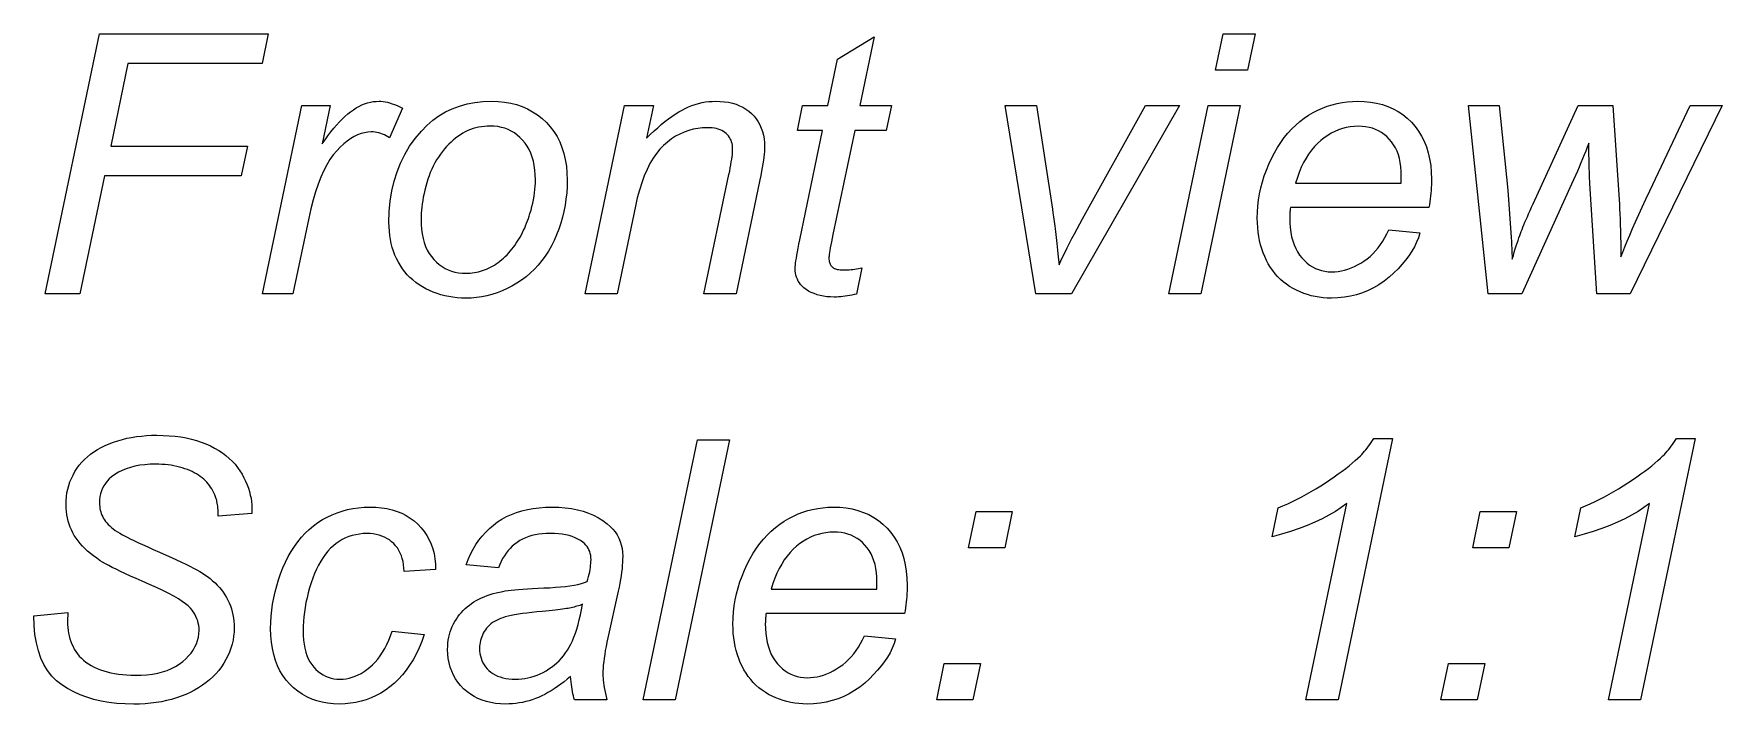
# Model space of a CAD drawing. Extents: x 0 to 297, y 0 to 550.
# Drawn here: x 143.56 to 169.56, y 460.81 to 471.12 of the extents above; entities that cross this region are included whole.
import ezdxf

# ---------------------------------------------------------------- set-up
doc = ezdxf.new("R2010")
doc.units = 0

msp = doc.modelspace()

# ---------------------------------------------------------------- linework, layer by layer
at = {"color": 7, "lineweight": 13}
for points in [[(143.735, 467.123), (144.57, 471.123), (147.171, 471.123), (147.075, 470.667), (145.01, 470.667), (144.745, 469.393), (146.849, 469.393), (146.753, 468.937), (144.649, 468.937), (144.27, 467.123)], [(156.311, 467.524), (156.229, 467.12), (156.194, 467.111), (156.159, 467.103), (156.124, 467.096), (156.089, 467.09), (156.055, 467.085), (156.02, 467.081), (155.986, 467.078), (155.953, 467.075), (155.919, 467.074), (155.886, 467.074), (155.828, 467.075), (155.772, 467.079), (155.72, 467.087), (155.669, 467.097), (155.621, 467.11), (155.575, 467.126), (155.532, 467.144), (155.491, 467.166), (155.452, 467.191), (155.416, 467.218), (155.391, 467.241), (155.369, 467.265), (155.349, 467.291), (155.332, 467.318), (155.318, 467.347), (155.306, 467.378), (155.297, 467.41), (155.29, 467.443), (155.287, 467.479), (155.285, 467.516), (155.286, 467.537), (155.288, 467.564), (155.292, 467.595), (155.297, 467.632), (155.303, 467.673), (155.311, 467.72), (155.32, 467.771), (155.331, 467.827), (155.343, 467.889), (155.356, 467.955), (155.708, 469.638), (155.318, 469.638), (155.397, 470.02), (155.787, 470.02), (155.937, 470.732), (156.502, 471.074), (156.281, 470.02), (156.767, 470.02), (156.685, 469.638), (156.202, 469.638), (155.866, 468.037), (155.854, 467.978), (155.844, 467.924), (155.834, 467.875), (155.826, 467.831), (155.819, 467.792), (155.814, 467.758), (155.809, 467.729), (155.806, 467.705), (155.804, 467.686), (155.804, 467.671), (155.804, 467.654), (155.806, 467.638), (155.808, 467.622), (155.812, 467.608), (155.816, 467.594), (155.822, 467.581), (155.828, 467.569), (155.836, 467.558), (155.845, 467.547), (155.854, 467.537), (155.865, 467.529), (155.877, 467.521), (155.89, 467.514), (155.905, 467.508), (155.921, 467.503), (155.938, 467.498), (155.956, 467.495), (155.976, 467.493), (155.997, 467.491), (156.019, 467.491), (156.052, 467.491), (156.083, 467.492), (156.114, 467.494), (156.145, 467.496), (156.174, 467.499), (156.203, 467.503), (156.231, 467.507), (156.258, 467.512), (156.285, 467.517)], [(161.757, 470.563), (161.875, 471.123), (162.366, 471.123), (162.248, 470.563)], [(147.081, 467.123), (147.686, 470.02), (148.123, 470.02), (148, 469.428), (148.045, 469.494), (148.089, 469.555), (148.133, 469.614), (148.178, 469.669), (148.221, 469.72), (148.265, 469.768), (148.309, 469.812), (148.352, 469.853), (148.395, 469.891), (148.438, 469.925), (148.481, 469.955), (148.524, 469.983), (148.567, 470.007), (148.611, 470.028), (148.655, 470.046), (148.699, 470.06), (148.743, 470.071), (148.787, 470.079), (148.831, 470.084), (148.876, 470.086), (148.906, 470.085), (148.938, 470.082), (148.971, 470.076), (149.005, 470.069), (149.04, 470.059), (149.077, 470.047), (149.116, 470.034), (149.155, 470.018), (149.196, 470), (149.239, 469.979), (149.037, 469.521), (149.011, 469.539), (148.985, 469.554), (148.958, 469.568), (148.93, 469.58), (148.903, 469.591), (148.874, 469.599), (148.845, 469.605), (148.816, 469.61), (148.786, 469.613), (148.756, 469.614), (148.704, 469.611), (148.652, 469.602), (148.599, 469.588), (148.546, 469.567), (148.493, 469.541), (148.44, 469.51), (148.386, 469.472), (148.332, 469.429), (148.278, 469.379), (148.224, 469.325), (148.17, 469.262), (148.119, 469.19), (148.071, 469.109), (148.024, 469.019), (147.98, 468.92), (147.939, 468.811), (147.899, 468.694), (147.862, 468.567), (147.828, 468.43), (147.795, 468.285), (147.55, 467.123)], [(149.029, 468.222), (149.034, 468.389), (149.049, 468.55), (149.074, 468.705), (149.109, 468.854), (149.154, 468.998), (149.209, 469.135), (149.273, 469.267), (149.348, 469.393), (149.433, 469.513), (149.528, 469.627), (149.613, 469.714), (149.703, 469.792), (149.798, 469.861), (149.899, 469.921), (150.004, 469.971), (150.115, 470.012), (150.231, 470.045), (150.351, 470.067), (150.477, 470.081), (150.609, 470.086), (150.711, 470.083), (150.81, 470.073), (150.905, 470.056), (150.995, 470.033), (151.082, 470.004), (151.164, 469.968), (151.242, 469.925), (151.317, 469.876), (151.387, 469.821), (151.453, 469.758), (151.514, 469.691), (151.568, 469.618), (151.617, 469.541), (151.658, 469.46), (151.693, 469.374), (151.722, 469.283), (151.745, 469.188), (151.761, 469.088), (151.77, 468.983), (151.774, 468.874), (151.772, 468.775), (151.766, 468.677), (151.755, 468.581), (151.741, 468.486), (151.723, 468.392), (151.701, 468.3), (151.675, 468.209), (151.644, 468.12), (151.61, 468.032), (151.572, 467.945), (151.53, 467.861), (151.484, 467.781), (151.435, 467.705), (151.383, 467.634), (151.327, 467.566), (151.268, 467.502), (151.205, 467.442), (151.14, 467.386), (151.07, 467.334), (150.997, 467.286), (150.923, 467.243), (150.847, 467.204), (150.77, 467.169), (150.693, 467.14), (150.615, 467.114), (150.536, 467.094), (150.457, 467.078), (150.376, 467.066), (150.295, 467.059), (150.213, 467.057), (150.146, 467.059), (150.08, 467.063), (150.015, 467.07), (149.952, 467.08), (149.89, 467.093), (149.829, 467.109), (149.769, 467.128), (149.711, 467.15), (149.654, 467.174), (149.598, 467.202), (149.544, 467.232), (149.492, 467.264), (149.443, 467.299), (149.397, 467.337), (149.353, 467.376), (149.312, 467.418), (149.274, 467.463), (149.238, 467.51), (149.205, 467.559), (149.175, 467.611), (149.147, 467.665), (149.122, 467.72), (149.1, 467.777), (149.081, 467.836), (149.065, 467.896), (149.052, 467.958), (149.042, 468.022), (149.035, 468.087), (149.03, 468.154)], [(152.049, 467.123), (152.655, 470.02), (153.102, 470.02), (152.996, 469.516), (153.054, 469.573), (153.111, 469.628), (153.168, 469.679), (153.223, 469.728), (153.278, 469.773), (153.333, 469.814), (153.386, 469.853), (153.439, 469.888), (153.491, 469.92), (153.542, 469.949), (153.593, 469.975), (153.644, 469.998), (153.695, 470.019), (153.746, 470.037), (153.798, 470.052), (153.85, 470.064), (153.902, 470.074), (153.955, 470.08), (154.007, 470.084), (154.06, 470.086), (154.129, 470.084), (154.195, 470.078), (154.258, 470.069), (154.317, 470.055), (154.374, 470.038), (154.428, 470.017), (154.479, 469.992), (154.526, 469.964), (154.571, 469.931), (154.613, 469.895), (154.651, 469.855), (154.685, 469.813), (154.715, 469.769), (154.741, 469.721), (154.763, 469.672), (154.781, 469.619), (154.795, 469.565), (154.805, 469.507), (154.811, 469.447), (154.813, 469.385), (154.812, 469.35), (154.81, 469.313), (154.807, 469.271), (154.802, 469.226), (154.795, 469.177), (154.788, 469.125), (154.778, 469.068), (154.768, 469.008), (154.756, 468.944), (154.742, 468.877), (154.374, 467.123), (153.88, 467.123), (154.265, 468.959), (154.276, 469.011), (154.285, 469.06), (154.294, 469.107), (154.301, 469.151), (154.308, 469.192), (154.313, 469.23), (154.317, 469.265), (154.32, 469.298), (154.322, 469.328), (154.322, 469.355), (154.321, 469.383), (154.318, 469.41), (154.313, 469.436), (154.306, 469.461), (154.297, 469.486), (154.286, 469.508), (154.273, 469.53), (154.258, 469.551), (154.241, 469.571), (154.222, 469.589), (154.202, 469.606), (154.179, 469.622), (154.155, 469.635), (154.129, 469.647), (154.101, 469.657), (154.071, 469.665), (154.04, 469.671), (154.006, 469.676), (153.971, 469.678), (153.935, 469.679), (153.86, 469.677), (153.786, 469.668), (153.715, 469.655), (153.645, 469.636), (153.576, 469.611), (153.509, 469.581), (153.444, 469.546), (153.381, 469.505), (153.319, 469.458), (153.259, 469.406), (153.202, 469.348), (153.147, 469.282), (153.096, 469.208), (153.048, 469.126), (153.003, 469.036), (152.961, 468.939), (152.922, 468.833), (152.886, 468.72), (152.854, 468.599), (152.824, 468.471), (152.543, 467.123)], [(158.993, 467.123), (158.519, 470.02), (158.999, 470.02), (159.247, 468.424), (159.255, 468.368), (159.264, 468.306), (159.273, 468.237), (159.283, 468.162), (159.293, 468.08), (159.303, 467.991), (159.314, 467.896), (159.325, 467.794), (159.336, 467.685), (159.348, 467.57), (159.377, 467.633), (159.408, 467.697), (159.44, 467.763), (159.474, 467.831), (159.51, 467.901), (159.547, 467.973), (159.585, 468.046), (159.626, 468.121), (159.667, 468.198), (159.711, 468.277), (160.68, 470.02), (161.201, 470.02), (159.542, 467.123)], [(161.037, 467.123), (161.643, 470.02), (162.137, 470.02), (161.531, 467.123)], [(164.426, 468.108), (164.906, 468.059), (164.883, 467.987), (164.854, 467.917), (164.82, 467.847), (164.78, 467.778), (164.735, 467.71), (164.685, 467.642), (164.629, 467.575), (164.568, 467.509), (164.502, 467.444), (164.43, 467.379), (164.354, 467.318), (164.275, 467.263), (164.193, 467.215), (164.109, 467.173), (164.022, 467.138), (163.931, 467.109), (163.838, 467.086), (163.742, 467.07), (163.643, 467.06), (163.542, 467.057), (163.478, 467.059), (163.415, 467.063), (163.353, 467.071), (163.293, 467.081), (163.233, 467.094), (163.175, 467.111), (163.117, 467.13), (163.061, 467.152), (163.005, 467.178), (162.951, 467.206), (162.899, 467.237), (162.849, 467.271), (162.801, 467.307), (162.757, 467.346), (162.714, 467.388), (162.675, 467.433), (162.638, 467.48), (162.603, 467.53), (162.571, 467.583), (162.542, 467.638), (162.515, 467.696), (162.491, 467.755), (162.47, 467.816), (162.452, 467.878), (162.436, 467.942), (162.424, 468.007), (162.414, 468.074), (162.407, 468.143), (162.403, 468.213), (162.401, 468.285), (162.403, 468.38), (162.41, 468.474), (162.421, 468.567), (162.436, 468.66), (162.456, 468.753), (162.48, 468.844), (162.509, 468.936), (162.542, 469.026), (162.579, 469.116), (162.621, 469.206), (162.666, 469.293), (162.714, 469.375), (162.764, 469.453), (162.817, 469.526), (162.873, 469.595), (162.931, 469.659), (162.992, 469.718), (163.055, 469.773), (163.121, 469.823), (163.19, 469.869), (163.26, 469.91), (163.332, 469.947), (163.404, 469.979), (163.478, 470.008), (163.553, 470.032), (163.629, 470.051), (163.707, 470.066), (163.785, 470.077), (163.865, 470.084), (163.946, 470.086), (164.047, 470.083), (164.145, 470.073), (164.238, 470.057), (164.327, 470.034), (164.412, 470.005), (164.492, 469.97), (164.569, 469.928), (164.641, 469.88), (164.71, 469.825), (164.774, 469.764), (164.832, 469.697), (164.885, 469.626), (164.932, 469.55), (164.972, 469.469), (165.006, 469.383), (165.034, 469.293), (165.055, 469.198), (165.071, 469.099), (165.08, 468.994), (165.083, 468.885), (165.083, 468.843), (165.082, 468.8), (165.08, 468.757), (165.077, 468.713), (165.074, 468.67), (165.07, 468.626), (165.065, 468.582), (165.059, 468.538), (165.052, 468.493), (165.045, 468.449), (162.911, 468.449), (162.909, 468.432), (162.908, 468.415), (162.906, 468.399), (162.904, 468.384), (162.903, 468.368), (162.902, 468.353), (162.902, 468.338), (162.901, 468.324), (162.901, 468.31), (162.901, 468.296), (162.902, 468.216), (162.908, 468.141), (162.917, 468.069), (162.93, 468.001), (162.947, 467.937), (162.968, 467.877), (162.992, 467.821), (163.02, 467.769), (163.052, 467.72), (163.087, 467.675), (163.126, 467.634), (163.166, 467.598), (163.207, 467.566), (163.25, 467.538), (163.295, 467.514), (163.342, 467.495), (163.39, 467.48), (163.44, 467.47), (163.491, 467.463), (163.544, 467.461), (163.595, 467.463), (163.646, 467.468), (163.696, 467.476), (163.746, 467.488), (163.796, 467.503), (163.846, 467.521), (163.896, 467.543), (163.945, 467.567), (163.995, 467.596), (164.044, 467.627), (164.092, 467.662), (164.138, 467.7), (164.181, 467.741), (164.223, 467.784), (164.262, 467.831), (164.299, 467.88), (164.334, 467.933), (164.367, 467.988), (164.397, 468.046)], [(165.956, 467.123), (165.654, 470.02), (166.128, 470.02), (166.259, 468.719), (166.311, 467.988), (166.312, 467.97), (166.314, 467.948), (166.315, 467.923), (166.316, 467.895), (166.318, 467.864), (166.32, 467.829), (166.321, 467.791), (166.323, 467.75), (166.325, 467.705), (166.328, 467.657), (166.344, 467.712), (166.359, 467.764), (166.374, 467.813), (166.389, 467.859), (166.403, 467.903), (166.417, 467.945), (166.43, 467.984), (166.443, 468.02), (166.455, 468.053), (166.467, 468.084), (166.479, 468.115), (166.492, 468.149), (166.507, 468.185), (166.523, 468.224), (166.541, 468.265), (166.56, 468.309), (166.58, 468.355), (166.602, 468.404), (166.625, 468.455), (166.649, 468.509), (167.34, 470.02), (167.877, 470.02), (167.973, 468.571), (167.977, 468.503), (167.981, 468.431), (167.984, 468.353), (167.988, 468.272), (167.991, 468.186), (167.993, 468.096), (167.995, 468.001), (167.997, 467.902), (167.999, 467.798), (168, 467.69), (168.029, 467.766), (168.062, 467.848), (168.097, 467.935), (168.137, 468.028), (168.18, 468.127), (168.226, 468.231), (168.275, 468.341), (168.328, 468.457), (168.385, 468.578), (168.445, 468.705), (169.067, 470.02), (169.561, 470.02), (168.145, 467.123), (167.632, 467.123), (167.523, 468.822), (167.52, 468.857), (167.518, 468.898), (167.517, 468.944), (167.515, 468.997), (167.513, 469.056), (167.511, 469.12), (167.51, 469.191), (167.509, 469.268), (167.507, 469.35), (167.506, 469.439), (167.483, 469.38), (167.46, 469.32), (167.435, 469.26), (167.41, 469.198), (167.384, 469.136), (167.357, 469.072), (167.33, 469.008), (167.301, 468.942), (167.272, 468.876), (167.242, 468.809), (166.475, 467.123)], [(149.523, 468.271), (149.525, 468.191), (149.53, 468.116), (149.54, 468.044), (149.554, 467.976), (149.572, 467.911), (149.593, 467.851), (149.619, 467.795), (149.648, 467.743), (149.682, 467.695), (149.719, 467.651), (149.759, 467.61), (149.802, 467.574), (149.847, 467.543), (149.893, 467.515), (149.942, 467.492), (149.993, 467.473), (150.046, 467.458), (150.102, 467.448), (150.159, 467.441), (150.218, 467.439), (150.25, 467.44), (150.282, 467.442), (150.313, 467.445), (150.345, 467.449), (150.376, 467.455), (150.407, 467.462), (150.439, 467.471), (150.47, 467.48), (150.501, 467.491), (150.532, 467.503), (150.563, 467.517), (150.594, 467.532), (150.624, 467.548), (150.653, 467.565), (150.682, 467.584), (150.711, 467.604), (150.739, 467.626), (150.767, 467.649), (150.794, 467.673), (150.821, 467.698), (150.848, 467.725), (150.873, 467.752), (150.898, 467.78), (150.922, 467.809), (150.945, 467.839), (150.968, 467.869), (150.989, 467.9), (151.01, 467.931), (151.03, 467.964), (151.049, 467.997), (151.068, 468.031), (151.085, 468.065), (151.102, 468.1), (151.119, 468.135), (151.134, 468.171), (151.149, 468.208), (151.163, 468.245), (151.176, 468.282), (151.189, 468.32), (151.201, 468.359), (151.217, 468.412), (151.231, 468.466), (151.244, 468.519), (151.255, 468.571), (151.264, 468.623), (151.272, 468.675), (151.278, 468.726), (151.282, 468.777), (151.284, 468.827), (151.285, 468.877), (151.283, 468.954), (151.277, 469.027), (151.267, 469.097), (151.254, 469.163), (151.236, 469.226), (151.214, 469.285), (151.188, 469.341), (151.159, 469.393), (151.125, 469.442), (151.087, 469.487), (151.047, 469.528), (151.004, 469.565), (150.96, 469.598), (150.913, 469.626), (150.864, 469.65), (150.813, 469.669), (150.76, 469.684), (150.705, 469.695), (150.648, 469.702), (150.589, 469.704), (150.543, 469.703), (150.498, 469.699), (150.454, 469.694), (150.41, 469.686), (150.368, 469.676), (150.326, 469.664), (150.285, 469.65), (150.245, 469.633), (150.205, 469.614), (150.167, 469.593), (150.129, 469.57), (150.092, 469.545), (150.055, 469.518), (150.02, 469.489), (149.985, 469.457), (149.951, 469.424), (149.917, 469.388), (149.885, 469.351), (149.853, 469.311), (149.821, 469.27), (149.791, 469.227), (149.763, 469.182), (149.736, 469.136), (149.711, 469.089), (149.688, 469.04), (149.666, 468.99), (149.646, 468.938), (149.627, 468.885), (149.61, 468.831), (149.595, 468.775), (149.581, 468.719), (149.569, 468.664), (149.558, 468.611), (149.549, 468.559), (149.541, 468.508), (149.534, 468.458), (149.529, 468.409), (149.526, 468.362), (149.523, 468.316)], [(162.991, 468.825), (164.617, 468.825), (164.617, 468.84), (164.618, 468.854), (164.618, 468.867), (164.618, 468.879), (164.619, 468.891), (164.619, 468.901), (164.619, 468.911), (164.619, 468.919), (164.619, 468.927), (164.619, 468.934), (164.618, 469.007), (164.612, 469.076), (164.603, 469.141), (164.59, 469.203), (164.573, 469.262), (164.553, 469.317), (164.529, 469.369), (164.501, 469.417), (164.469, 469.462), (164.434, 469.503), (164.396, 469.541), (164.355, 469.574), (164.313, 469.604), (164.268, 469.63), (164.222, 469.652), (164.173, 469.669), (164.122, 469.683), (164.069, 469.693), (164.014, 469.699), (163.956, 469.701), (163.894, 469.699), (163.832, 469.692), (163.772, 469.681), (163.712, 469.666), (163.654, 469.646), (163.597, 469.622), (163.541, 469.594), (163.486, 469.561), (163.432, 469.524), (163.379, 469.483), (163.329, 469.437), (163.28, 469.387), (163.235, 469.332), (163.192, 469.273), (163.152, 469.209), (163.114, 469.141), (163.079, 469.069), (163.047, 468.992), (163.018, 468.911)], [(143.559, 462.173), (144.083, 462.222), (144.078, 462.083), (144.079, 462.037), (144.082, 461.992), (144.087, 461.947), (144.095, 461.904), (144.104, 461.861), (144.116, 461.819), (144.13, 461.778), (144.146, 461.737), (144.164, 461.698), (144.184, 461.659), (144.207, 461.621), (144.232, 461.585), (144.261, 461.551), (144.292, 461.519), (144.325, 461.488), (144.362, 461.459), (144.401, 461.432), (144.444, 461.407), (144.489, 461.383), (144.536, 461.361), (144.586, 461.341), (144.638, 461.324), (144.692, 461.308), (144.748, 461.294), (144.805, 461.283), (144.864, 461.273), (144.926, 461.266), (144.989, 461.261), (145.053, 461.257), (145.12, 461.256), (145.214, 461.258), (145.303, 461.265), (145.388, 461.275), (145.468, 461.29), (145.543, 461.309), (145.614, 461.332), (145.681, 461.359), (145.743, 461.391), (145.8, 461.427), (145.853, 461.466), (145.901, 461.509), (145.944, 461.553), (145.981, 461.598), (146.014, 461.644), (146.042, 461.692), (146.065, 461.74), (146.082, 461.79), (146.095, 461.841), (146.103, 461.893), (146.105, 461.947), (146.104, 461.984), (146.1, 462.021), (146.093, 462.057), (146.084, 462.092), (146.072, 462.127), (146.057, 462.161), (146.04, 462.194), (146.02, 462.227), (145.997, 462.259), (145.971, 462.29), (145.939, 462.322), (145.898, 462.356), (145.847, 462.392), (145.787, 462.43), (145.717, 462.471), (145.638, 462.513), (145.549, 462.558), (145.451, 462.605), (145.344, 462.654), (145.227, 462.705), (145.135, 462.745), (145.05, 462.783), (144.97, 462.819), (144.897, 462.854), (144.83, 462.886), (144.768, 462.916), (144.713, 462.945), (144.663, 462.971), (144.62, 462.996), (144.583, 463.019), (144.53, 463.055), (144.48, 463.091), (144.433, 463.128), (144.389, 463.166), (144.348, 463.204), (144.31, 463.243), (144.274, 463.283), (144.241, 463.323), (144.211, 463.364), (144.184, 463.405), (144.16, 463.447), (144.138, 463.491), (144.119, 463.536), (144.102, 463.581), (144.088, 463.628), (144.077, 463.677), (144.068, 463.726), (144.061, 463.777), (144.057, 463.828), (144.056, 463.881), (144.058, 463.942), (144.063, 464.002), (144.071, 464.061), (144.083, 464.118), (144.098, 464.174), (144.117, 464.23), (144.139, 464.283), (144.164, 464.336), (144.193, 464.388), (144.225, 464.438), (144.261, 464.486), (144.299, 464.532), (144.341, 464.576), (144.386, 464.618), (144.434, 464.657), (144.485, 464.693), (144.539, 464.728), (144.596, 464.76), (144.657, 464.79), (144.72, 464.817), (144.786, 464.842), (144.854, 464.864), (144.924, 464.884), (144.995, 464.901), (145.067, 464.915), (145.142, 464.927), (145.218, 464.936), (145.295, 464.943), (145.375, 464.947), (145.456, 464.948), (145.552, 464.946), (145.645, 464.941), (145.735, 464.933), (145.822, 464.922), (145.906, 464.907), (145.987, 464.889), (146.065, 464.868), (146.139, 464.843), (146.211, 464.815), (146.28, 464.784), (146.345, 464.75), (146.407, 464.714), (146.465, 464.676), (146.519, 464.636), (146.569, 464.593), (146.616, 464.549), (146.659, 464.502), (146.699, 464.453), (146.735, 464.401), (146.767, 464.348), (146.796, 464.293), (146.821, 464.24), (146.844, 464.186), (146.864, 464.133), (146.88, 464.081), (146.894, 464.029), (146.905, 463.978), (146.912, 463.927), (146.917, 463.876), (146.918, 463.827), (146.918, 463.821), (146.918, 463.815), (146.918, 463.809), (146.918, 463.802), (146.918, 463.794), (146.917, 463.785), (146.917, 463.776), (146.917, 463.766), (146.916, 463.756), (146.916, 463.745), (146.4, 463.704), (146.4, 463.737), (146.399, 463.769), (146.397, 463.799), (146.395, 463.827), (146.392, 463.855), (146.389, 463.88), (146.385, 463.905), (146.381, 463.927), (146.376, 463.949), (146.37, 463.968), (146.358, 464.001), (146.346, 464.033), (146.332, 464.064), (146.317, 464.093), (146.3, 464.122), (146.283, 464.15), (146.264, 464.176), (146.244, 464.202), (146.223, 464.226), (146.201, 464.25), (146.177, 464.272), (146.151, 464.294), (146.124, 464.314), (146.095, 464.334), (146.065, 464.353), (146.032, 464.371), (145.998, 464.388), (145.962, 464.404), (145.925, 464.419), (145.886, 464.434), (145.845, 464.447), (145.803, 464.459), (145.761, 464.469), (145.717, 464.478), (145.673, 464.486), (145.628, 464.492), (145.581, 464.497), (145.534, 464.5), (145.486, 464.503), (145.437, 464.503), (145.351, 464.501), (145.27, 464.495), (145.192, 464.486), (145.118, 464.472), (145.049, 464.454), (144.983, 464.433), (144.92, 464.407), (144.862, 464.378), (144.808, 464.344), (144.757, 464.307), (144.722, 464.276), (144.69, 464.243), (144.663, 464.208), (144.639, 464.171), (144.618, 464.132), (144.601, 464.091), (144.588, 464.049), (144.579, 464.004), (144.574, 463.957), (144.572, 463.908), (144.572, 463.879), (144.575, 463.851), (144.579, 463.823), (144.584, 463.796), (144.591, 463.769), (144.599, 463.743), (144.609, 463.718), (144.621, 463.693), (144.634, 463.669), (144.648, 463.645), (144.665, 463.622), (144.684, 463.599), (144.705, 463.576), (144.729, 463.553), (144.755, 463.53), (144.784, 463.507), (144.815, 463.485), (144.849, 463.462), (144.885, 463.44), (144.924, 463.417), (144.956, 463.4), (144.996, 463.379), (145.044, 463.356), (145.1, 463.329), (145.163, 463.299), (145.234, 463.266), (145.314, 463.23), (145.4, 463.191), (145.495, 463.149), (145.598, 463.104), (145.681, 463.066), (145.759, 463.03), (145.832, 462.996), (145.9, 462.964), (145.962, 462.933), (146.019, 462.904), (146.07, 462.876), (146.116, 462.85), (146.157, 462.826), (146.192, 462.803), (146.235, 462.774), (146.276, 462.743), (146.314, 462.711), (146.351, 462.678), (146.386, 462.643), (146.418, 462.608), (146.449, 462.571), (146.477, 462.533), (146.504, 462.493), (146.528, 462.453), (146.55, 462.411), (146.57, 462.368), (146.588, 462.324), (146.603, 462.279), (146.616, 462.233), (146.627, 462.185), (146.635, 462.137), (146.641, 462.087), (146.644, 462.037), (146.645, 461.985), (146.643, 461.92), (146.637, 461.857), (146.628, 461.795), (146.614, 461.733), (146.596, 461.673), (146.574, 461.613), (146.548, 461.555), (146.519, 461.498), (146.485, 461.441), (146.448, 461.386), (146.407, 461.332), (146.362, 461.281), (146.315, 461.233), (146.265, 461.186), (146.212, 461.143), (146.156, 461.102), (146.096, 461.063), (146.034, 461.027), (145.969, 460.993), (145.901, 460.962), (145.83, 460.933), (145.757, 460.908), (145.682, 460.885), (145.605, 460.866), (145.526, 460.849), (145.445, 460.836), (145.362, 460.825), (145.277, 460.818), (145.19, 460.813), (145.101, 460.812), (144.968, 460.815), (144.839, 460.823), (144.716, 460.838), (144.597, 460.859), (144.484, 460.886), (144.376, 460.918), (144.272, 460.957), (144.174, 461.001), (144.08, 461.051), (143.992, 461.108), (143.91, 461.172), (143.837, 461.245), (143.773, 461.328), (143.716, 461.42), (143.669, 461.522), (143.63, 461.633), (143.6, 461.754), (143.578, 461.884), (143.564, 462.024)], [(152.943, 460.88), (153.778, 464.88), (154.272, 464.88), (153.437, 460.88)], [(163.147, 460.88), (163.78, 463.9), (163.695, 463.837), (163.603, 463.777), (163.505, 463.719), (163.4, 463.663), (163.288, 463.61), (163.169, 463.56), (163.044, 463.512), (162.913, 463.467), (162.774, 463.425), (162.629, 463.385), (162.722, 463.832), (162.795, 463.862), (162.869, 463.895), (162.942, 463.929), (163.015, 463.964), (163.088, 464.002), (163.16, 464.041), (163.233, 464.082), (163.305, 464.125), (163.377, 464.17), (163.449, 464.217), (163.519, 464.264), (163.585, 464.309), (163.648, 464.354), (163.707, 464.397), (163.763, 464.439), (163.815, 464.48), (163.864, 464.52), (163.909, 464.558), (163.95, 464.595), (163.988, 464.632), (164.01, 464.654), (164.031, 464.677), (164.052, 464.701), (164.073, 464.726), (164.094, 464.752), (164.115, 464.779), (164.135, 464.807), (164.155, 464.836), (164.175, 464.866), (164.195, 464.896), (164.482, 464.896), (163.644, 460.88)], [(167.808, 460.88), (168.441, 463.9), (168.356, 463.837), (168.264, 463.777), (168.165, 463.719), (168.06, 463.663), (167.948, 463.61), (167.83, 463.56), (167.705, 463.512), (167.573, 463.467), (167.434, 463.425), (167.289, 463.385), (167.382, 463.832), (167.456, 463.862), (167.529, 463.895), (167.602, 463.929), (167.675, 463.964), (167.748, 464.002), (167.821, 464.041), (167.893, 464.082), (167.965, 464.125), (168.037, 464.17), (168.109, 464.217), (168.179, 464.264), (168.246, 464.309), (168.308, 464.354), (168.368, 464.397), (168.423, 464.439), (168.475, 464.48), (168.524, 464.52), (168.569, 464.558), (168.61, 464.595), (168.648, 464.632), (168.67, 464.654), (168.691, 464.677), (168.713, 464.701), (168.734, 464.726), (168.755, 464.752), (168.775, 464.779), (168.796, 464.807), (168.816, 464.836), (168.836, 464.866), (168.855, 464.896), (169.142, 464.896), (168.304, 460.88)], [(149.079, 461.936), (149.573, 461.884), (149.534, 461.778), (149.493, 461.678), (149.448, 461.583), (149.4, 461.494), (149.348, 461.411), (149.294, 461.333), (149.236, 461.261), (149.176, 461.194), (149.112, 461.133), (149.045, 461.078), (148.976, 461.028), (148.904, 460.983), (148.831, 460.943), (148.756, 460.909), (148.679, 460.88), (148.6, 460.856), (148.52, 460.838), (148.437, 460.825), (148.353, 460.817), (148.266, 460.814), (148.174, 460.817), (148.084, 460.827), (147.999, 460.842), (147.917, 460.863), (147.839, 460.891), (147.764, 460.924), (147.693, 460.964), (147.625, 461.01), (147.561, 461.062), (147.501, 461.12), (147.445, 461.183), (147.395, 461.252), (147.351, 461.325), (147.313, 461.403), (147.281, 461.486), (147.254, 461.574), (147.234, 461.667), (147.219, 461.764), (147.21, 461.867), (147.207, 461.974), (147.209, 462.069), (147.215, 462.163), (147.224, 462.257), (147.238, 462.351), (147.255, 462.445), (147.275, 462.538), (147.3, 462.631), (147.328, 462.723), (147.36, 462.815), (147.396, 462.907), (147.435, 462.997), (147.478, 463.082), (147.523, 463.162), (147.572, 463.239), (147.625, 463.311), (147.68, 463.378), (147.739, 463.441), (147.801, 463.5), (147.866, 463.554), (147.935, 463.604), (148.006, 463.65), (148.079, 463.69), (148.154, 463.726), (148.231, 463.757), (148.31, 463.783), (148.391, 463.805), (148.474, 463.821), (148.559, 463.833), (148.646, 463.841), (148.735, 463.843), (148.827, 463.84), (148.914, 463.832), (148.998, 463.819), (149.078, 463.801), (149.154, 463.777), (149.226, 463.748), (149.294, 463.714), (149.358, 463.674), (149.418, 463.63), (149.475, 463.58), (149.527, 463.525), (149.573, 463.467), (149.614, 463.406), (149.649, 463.342), (149.68, 463.274), (149.704, 463.202), (149.723, 463.127), (149.737, 463.049), (149.745, 462.968), (149.748, 462.883), (149.262, 462.85), (149.26, 462.904), (149.255, 462.955), (149.247, 463.004), (149.235, 463.051), (149.221, 463.095), (149.203, 463.137), (149.183, 463.177), (149.159, 463.214), (149.132, 463.249), (149.102, 463.281), (149.07, 463.31), (149.036, 463.337), (148.999, 463.36), (148.961, 463.38), (148.921, 463.398), (148.878, 463.412), (148.834, 463.422), (148.788, 463.43), (148.739, 463.435), (148.689, 463.436), (148.63, 463.435), (148.573, 463.429), (148.518, 463.419), (148.464, 463.406), (148.411, 463.389), (148.361, 463.369), (148.311, 463.344), (148.264, 463.316), (148.218, 463.284), (148.173, 463.248), (148.131, 463.209), (148.09, 463.165), (148.051, 463.118), (148.014, 463.066), (147.979, 463.011), (147.945, 462.952), (147.914, 462.889), (147.884, 462.822), (147.857, 462.751), (147.831, 462.677), (147.807, 462.6), (147.786, 462.524), (147.768, 462.449), (147.751, 462.374), (147.738, 462.3), (147.727, 462.227), (147.718, 462.154), (147.712, 462.081), (147.708, 462.01), (147.707, 461.938), (147.708, 461.866), (147.713, 461.797), (147.722, 461.733), (147.733, 461.671), (147.748, 461.614), (147.766, 461.56), (147.787, 461.51), (147.812, 461.463), (147.839, 461.421), (147.871, 461.382), (147.904, 461.347), (147.939, 461.315), (147.976, 461.287), (148.014, 461.263), (148.053, 461.243), (148.094, 461.226), (148.137, 461.213), (148.181, 461.204), (148.227, 461.198), (148.274, 461.196), (148.322, 461.198), (148.37, 461.204), (148.417, 461.213), (148.463, 461.226), (148.509, 461.242), (148.555, 461.262), (148.6, 461.286), (148.645, 461.313), (148.69, 461.344), (148.734, 461.379), (148.777, 461.418), (148.818, 461.46), (148.857, 461.506), (148.895, 461.556), (148.93, 461.61), (148.964, 461.667), (148.995, 461.729), (149.025, 461.794), (149.053, 461.863)], [(151.827, 461.24), (151.776, 461.197), (151.725, 461.156), (151.675, 461.118), (151.625, 461.082), (151.575, 461.049), (151.526, 461.017), (151.477, 460.989), (151.429, 460.962), (151.381, 460.938), (151.333, 460.917), (151.285, 460.897), (151.237, 460.88), (151.188, 460.864), (151.138, 460.851), (151.087, 460.84), (151.036, 460.831), (150.985, 460.824), (150.932, 460.818), (150.879, 460.815), (150.825, 460.814), (150.747, 460.817), (150.671, 460.824), (150.599, 460.836), (150.529, 460.852), (150.463, 460.873), (150.4, 460.899), (150.34, 460.93), (150.283, 460.965), (150.229, 461.005), (150.179, 461.05), (150.132, 461.099), (150.09, 461.15), (150.054, 461.204), (150.022, 461.26), (149.995, 461.319), (149.973, 461.381), (149.955, 461.446), (149.943, 461.513), (149.936, 461.582), (149.933, 461.655), (149.934, 461.703), (149.938, 461.75), (149.943, 461.795), (149.951, 461.84), (149.961, 461.884), (149.973, 461.926), (149.987, 461.967), (150.004, 462.007), (150.023, 462.046), (150.044, 462.084), (150.067, 462.121), (150.091, 462.156), (150.117, 462.19), (150.144, 462.222), (150.172, 462.253), (150.202, 462.282), (150.234, 462.31), (150.267, 462.336), (150.301, 462.361), (150.337, 462.385), (150.374, 462.407), (150.413, 462.427), (150.454, 462.447), (150.496, 462.465), (150.54, 462.482), (150.586, 462.497), (150.633, 462.512), (150.682, 462.525), (150.732, 462.536), (150.785, 462.547), (150.821, 462.553), (150.863, 462.559), (150.911, 462.565), (150.966, 462.571), (151.026, 462.576), (151.092, 462.581), (151.164, 462.586), (151.242, 462.591), (151.326, 462.595), (151.416, 462.599), (151.507, 462.603), (151.592, 462.609), (151.672, 462.616), (151.746, 462.624), (151.816, 462.633), (151.88, 462.643), (151.938, 462.655), (151.992, 462.668), (152.04, 462.682), (152.083, 462.697), (152.094, 462.737), (152.104, 462.775), (152.113, 462.812), (152.12, 462.848), (152.126, 462.882), (152.131, 462.915), (152.135, 462.946), (152.138, 462.976), (152.14, 463.005), (152.141, 463.033), (152.139, 463.066), (152.136, 463.098), (152.129, 463.129), (152.121, 463.158), (152.109, 463.186), (152.095, 463.212), (152.079, 463.237), (152.06, 463.26), (152.039, 463.282), (152.015, 463.303), (151.979, 463.329), (151.94, 463.352), (151.898, 463.372), (151.852, 463.39), (151.804, 463.405), (151.752, 463.417), (151.697, 463.427), (151.639, 463.434), (151.578, 463.438), (151.513, 463.439), (151.452, 463.438), (151.393, 463.434), (151.337, 463.427), (151.282, 463.417), (151.23, 463.405), (151.181, 463.39), (151.133, 463.372), (151.088, 463.351), (151.045, 463.328), (151.004, 463.301), (150.966, 463.273), (150.929, 463.242), (150.895, 463.208), (150.863, 463.173), (150.833, 463.135), (150.806, 463.094), (150.78, 463.052), (150.757, 463.007), (150.735, 462.959), (150.716, 462.91), (150.217, 462.953), (150.249, 463.038), (150.285, 463.118), (150.325, 463.194), (150.368, 463.266), (150.415, 463.334), (150.465, 463.398), (150.519, 463.458), (150.576, 463.514), (150.637, 463.566), (150.701, 463.614), (150.769, 463.657), (150.841, 463.696), (150.916, 463.731), (150.994, 463.76), (151.076, 463.786), (151.162, 463.806), (151.25, 463.822), (151.343, 463.834), (151.438, 463.841), (151.538, 463.843), (151.643, 463.84), (151.744, 463.833), (151.84, 463.82), (151.932, 463.802), (152.019, 463.779), (152.102, 463.751), (152.181, 463.717), (152.254, 463.679), (152.324, 463.635), (152.389, 463.586), (152.435, 463.547), (152.475, 463.505), (152.511, 463.462), (152.543, 463.415), (152.569, 463.367), (152.591, 463.316), (152.607, 463.263), (152.619, 463.208), (152.627, 463.15), (152.629, 463.09), (152.628, 463.043), (152.626, 462.994), (152.623, 462.944), (152.618, 462.893), (152.612, 462.84), (152.604, 462.785), (152.596, 462.729), (152.585, 462.672), (152.574, 462.613), (152.561, 462.552), (152.4, 461.832), (152.385, 461.765), (152.372, 461.7), (152.361, 461.637), (152.351, 461.578), (152.343, 461.52), (152.336, 461.466), (152.33, 461.414), (152.326, 461.364), (152.324, 461.317), (152.323, 461.273), (152.324, 461.244), (152.326, 461.213), (152.329, 461.18), (152.333, 461.144), (152.338, 461.106), (152.345, 461.066), (152.353, 461.023), (152.362, 460.978), (152.372, 460.93), (152.383, 460.88), (151.884, 460.88), (151.876, 460.909), (151.869, 460.94), (151.862, 460.972), (151.855, 461.006), (151.849, 461.041), (151.844, 461.078), (151.839, 461.116), (151.834, 461.156), (151.83, 461.197)], [(156.351, 461.865), (156.831, 461.816), (156.808, 461.745), (156.779, 461.674), (156.745, 461.604), (156.705, 461.535), (156.66, 461.467), (156.61, 461.4), (156.554, 461.333), (156.493, 461.266), (156.427, 461.201), (156.355, 461.136), (156.279, 461.075), (156.2, 461.02), (156.118, 460.972), (156.034, 460.93), (155.947, 460.895), (155.856, 460.866), (155.763, 460.843), (155.667, 460.827), (155.568, 460.818), (155.467, 460.814), (155.403, 460.816), (155.34, 460.82), (155.278, 460.828), (155.218, 460.838), (155.158, 460.851), (155.099, 460.868), (155.042, 460.887), (154.986, 460.909), (154.93, 460.935), (154.876, 460.963), (154.823, 460.994), (154.774, 461.028), (154.726, 461.064), (154.681, 461.104), (154.639, 461.145), (154.6, 461.19), (154.563, 461.237), (154.528, 461.287), (154.496, 461.34), (154.467, 461.395), (154.44, 461.453), (154.416, 461.512), (154.395, 461.573), (154.377, 461.635), (154.361, 461.699), (154.349, 461.764), (154.339, 461.832), (154.332, 461.9), (154.328, 461.97), (154.326, 462.042), (154.328, 462.137), (154.335, 462.231), (154.346, 462.324), (154.361, 462.417), (154.381, 462.51), (154.405, 462.602), (154.434, 462.693), (154.467, 462.783), (154.504, 462.874), (154.546, 462.963), (154.591, 463.05), (154.639, 463.132), (154.689, 463.21), (154.742, 463.283), (154.798, 463.352), (154.856, 463.416), (154.917, 463.475), (154.98, 463.53), (155.046, 463.58), (155.115, 463.626), (155.185, 463.667), (155.257, 463.704), (155.329, 463.737), (155.403, 463.765), (155.478, 463.789), (155.554, 463.808), (155.632, 463.823), (155.71, 463.834), (155.79, 463.841), (155.871, 463.843), (155.972, 463.84), (156.07, 463.83), (156.163, 463.814), (156.252, 463.791), (156.337, 463.762), (156.417, 463.727), (156.494, 463.685), (156.566, 463.637), (156.635, 463.582), (156.699, 463.521), (156.757, 463.454), (156.81, 463.383), (156.857, 463.307), (156.897, 463.226), (156.931, 463.14), (156.959, 463.05), (156.98, 462.955), (156.996, 462.856), (157.005, 462.751), (157.008, 462.642), (157.008, 462.6), (157.007, 462.557), (157.005, 462.514), (157.002, 462.47), (156.999, 462.427), (156.995, 462.383), (156.99, 462.339), (156.984, 462.295), (156.977, 462.25), (156.97, 462.206), (154.836, 462.206), (154.834, 462.189), (154.832, 462.173), (154.831, 462.157), (154.829, 462.141), (154.828, 462.125), (154.827, 462.11), (154.826, 462.095), (154.826, 462.081), (154.826, 462.067), (154.825, 462.053), (154.827, 461.974), (154.833, 461.898), (154.842, 461.826), (154.855, 461.759), (154.872, 461.695), (154.893, 461.634), (154.917, 461.578), (154.945, 461.526), (154.977, 461.477), (155.012, 461.432), (155.051, 461.392), (155.09, 461.355), (155.132, 461.323), (155.175, 461.295), (155.22, 461.272), (155.267, 461.252), (155.315, 461.237), (155.365, 461.227), (155.416, 461.22), (155.469, 461.218), (155.52, 461.22), (155.571, 461.225), (155.621, 461.233), (155.671, 461.245), (155.721, 461.26), (155.771, 461.278), (155.821, 461.3), (155.87, 461.325), (155.92, 461.353), (155.969, 461.385), (156.017, 461.419), (156.063, 461.457), (156.106, 461.498), (156.148, 461.541), (156.187, 461.588), (156.224, 461.637), (156.259, 461.69), (156.292, 461.745), (156.322, 461.803)], [(157.952, 463.218), (158.07, 463.777), (158.626, 463.777), (158.512, 463.218)], [(165.718, 463.218), (165.835, 463.777), (166.392, 463.777), (166.277, 463.218)], [(154.916, 462.582), (156.542, 462.582), (156.542, 462.597), (156.543, 462.611), (156.543, 462.624), (156.543, 462.637), (156.544, 462.648), (156.544, 462.658), (156.544, 462.668), (156.544, 462.677), (156.544, 462.685), (156.544, 462.692), (156.543, 462.764), (156.537, 462.833), (156.528, 462.899), (156.515, 462.961), (156.498, 463.019), (156.478, 463.074), (156.454, 463.126), (156.426, 463.174), (156.394, 463.219), (156.359, 463.26), (156.321, 463.298), (156.28, 463.332), (156.238, 463.361), (156.193, 463.387), (156.147, 463.409), (156.098, 463.427), (156.047, 463.44), (155.994, 463.45), (155.939, 463.456), (155.881, 463.458), (155.819, 463.456), (155.757, 463.449), (155.697, 463.439), (155.637, 463.423), (155.579, 463.404), (155.522, 463.38), (155.466, 463.351), (155.411, 463.319), (155.357, 463.281), (155.304, 463.24), (155.254, 463.194), (155.205, 463.144), (155.16, 463.089), (155.117, 463.03), (155.077, 462.966), (155.039, 462.898), (155.004, 462.826), (154.972, 462.749), (154.943, 462.668)], [(152.01, 462.348), (151.989, 462.34), (151.968, 462.332), (151.946, 462.325), (151.924, 462.318), (151.902, 462.312), (151.88, 462.305), (151.857, 462.3), (151.834, 462.294), (151.811, 462.29), (151.787, 462.285), (151.762, 462.281), (151.733, 462.276), (151.702, 462.272), (151.667, 462.267), (151.629, 462.262), (151.587, 462.258), (151.543, 462.253), (151.495, 462.248), (151.444, 462.243), (151.39, 462.239), (151.307, 462.231), (151.228, 462.223), (151.154, 462.214), (151.086, 462.205), (151.023, 462.195), (150.964, 462.185), (150.911, 462.175), (150.863, 462.164), (150.82, 462.153), (150.782, 462.142), (150.747, 462.129), (150.714, 462.115), (150.683, 462.1), (150.654, 462.084), (150.626, 462.066), (150.6, 462.046), (150.576, 462.026), (150.554, 462.003), (150.533, 461.98), (150.514, 461.955), (150.497, 461.929), (150.482, 461.902), (150.469, 461.875), (150.457, 461.848), (150.447, 461.82), (150.439, 461.791), (150.432, 461.762), (150.428, 461.732), (150.425, 461.702), (150.424, 461.671), (150.426, 461.63), (150.43, 461.591), (150.437, 461.553), (150.447, 461.517), (150.46, 461.482), (150.476, 461.449), (150.495, 461.417), (150.516, 461.386), (150.54, 461.357), (150.568, 461.33), (150.598, 461.305), (150.63, 461.282), (150.665, 461.262), (150.702, 461.244), (150.741, 461.23), (150.783, 461.218), (150.828, 461.208), (150.875, 461.202), (150.924, 461.198), (150.976, 461.196), (151.024, 461.198), (151.073, 461.201), (151.121, 461.208), (151.169, 461.217), (151.216, 461.229), (151.263, 461.243), (151.31, 461.26), (151.356, 461.279), (151.402, 461.301), (151.448, 461.326), (151.492, 461.353), (151.534, 461.382), (151.575, 461.413), (151.613, 461.446), (151.65, 461.481), (151.685, 461.518), (151.718, 461.557), (151.749, 461.599), (151.778, 461.642), (151.805, 461.687), (151.831, 461.736), (151.855, 461.788), (151.878, 461.844), (151.901, 461.904), (151.922, 461.968), (151.942, 462.036), (151.96, 462.108), (151.978, 462.184), (151.994, 462.264)], [(157.464, 460.88), (157.581, 461.439), (158.141, 461.439), (158.021, 460.88)], [(165.229, 460.88), (165.347, 461.439), (165.906, 461.439), (165.786, 460.88)]]:
    msp.add_lwpolyline(points, close=True, dxfattribs=at)

doc.saveas('drawing.dxf')
